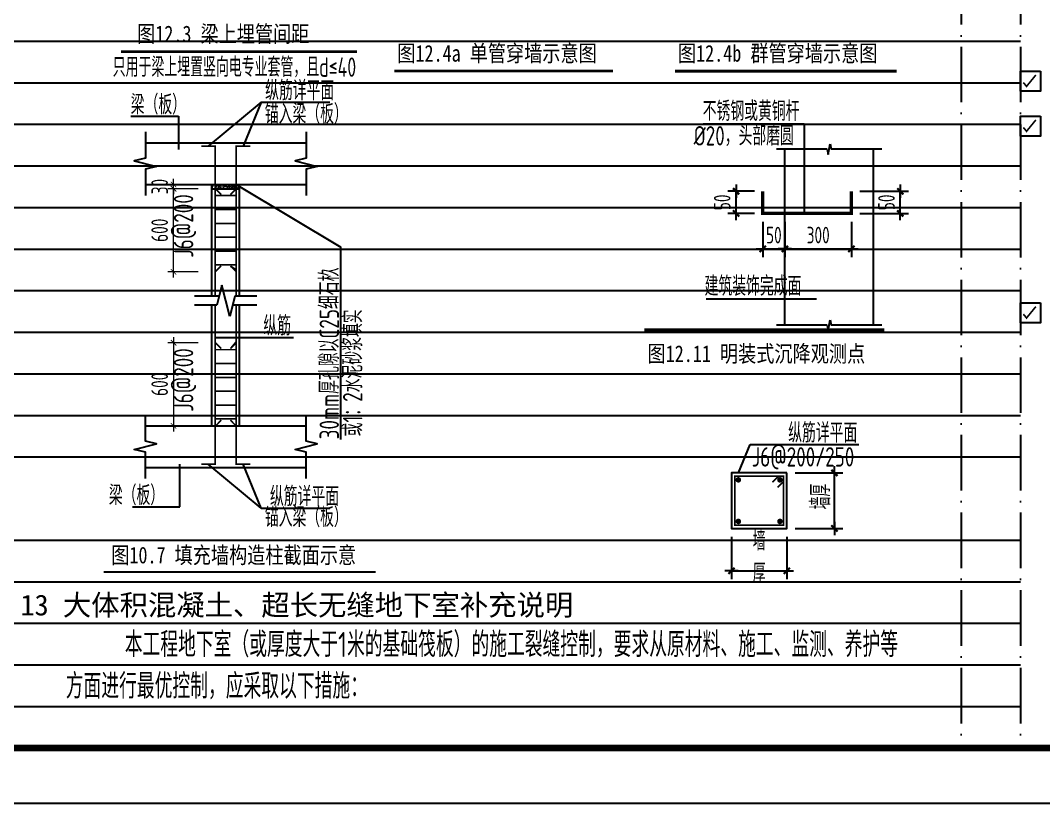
# Model space of a CAD drawing. Extents: x -461650 to 361314, y 245336 to 769729.
# Drawn here: x -287218 to -268765, y 676683 to 690805 of the extents above; entities that cross this region are included whole.
import ezdxf

# ---------------------------------------------------------------- set-up
doc = ezdxf.new("R2010")
doc.units = 0
doc.header["$LTSCALE"] = 1000
doc.linetypes.add('D1', pattern=[14, 10, -2, 0, -2])
doc.layers.get('0').update_dxf_attribs({"linetype": 'CONTINUOUS'})
doc.layers.get('DEFPOINTS').update_dxf_attribs({"linetype": 'CONTINUOUS'})
for name, color, linetype in [('C-SHET-TTLB', 11, 'CONTINUOUS'), ('S-DETL-DIM', 151, 'CONTINUOUS'), ('S-DETL-HATCH', 253, 'CONTINUOUS'), ('S-DETL-LINE1', 2, 'CONTINUOUS'), ('S-DETL-RBAR', 1, 'CONTINUOUS'), ('S-DETL-TEXT', 7, 'CONTINUOUS'), ('SM', 7, 'CONTINUOUS')]:
    doc.layers.add(name, color=color, linetype=linetype)
doc.layers.add('S-1-TEXT', color=7, linetype='CONTINUOUS', lineweight=18)
doc.layers.add('S-1-修改', color=23, linetype='CONTINUOUS', lineweight=18)
doc.styles.add('TS', font='tssdeng.shx', dxfattribs={"width": 0.7, "bigfont": 'tssdchn.shx'})
doc.styles.add('TSSD_DIMENSION', font='Tssdeng.shx', dxfattribs={"width": 0.7, "bigfont": 'tssdchn.shx'})
doc.styles.add('黑体', font='simhei.ttf')
doc.dimstyles.new('DIM25', dxfattribs={"dimtxt": 300, "dimasz": 0.8, "dimexe": 150, "dimexo": 150, "dimgap": 100, "dimtad": 1, "dimdec": 0, "dimlfac": 0.25, "dimrnd": 1, "dimzin": 0, "dimdsep": 46, "dimtxsty": 'TS', "dimblk": '_DIMX', "dimcen": 0, "dimclrd": 256, "dimclre": 256, "dimclrt": 43, "dimadec": 1, "dimazin": 0, "dimtfac": 1, "dimtdec": 0, "dimtix": 1, "dimtmove": 2, "dimatfit": 3, "dimldrblk": 'ARCHTICK', "dimfxl": 0, "dimtolj": 1, "dimtzin": 1, "dimarcsym": 0})
doc.dimstyles.new('TSSD_20_100', dxfattribs={"dimtxt": 300, "dimasz": 100, "dimexe": 100, "dimexo": 250, "dimgap": 100, "dimtad": 1, "dimdec": 0, "dimlfac": 0.2, "dimzin": 0, "dimdsep": 46, "dimtxsty": 'TSSD_DIMENSION', "dimblk": 'ARCHTICK', "dimcen": 0, "dimdle": 100, "dimclrt": 7, "dimadec": 0, "dimazin": 0, "dimtfac": 1, "dimtdec": 0, "dimtix": 1, "dimtmove": 2, "dimatfit": 3, "dimldrblk": 'ARCHTICK', "dimfxl": 0, "dimtolj": 1, "dimtzin": 0, "dimarcsym": 0})

# ---------------------------------------------------------------- blocks, each defined once
blk = doc.blocks.new('_DIMX')
blk.add_line((-150, 0), (150, 0))
at = {"const_width": 50}
blk.add_lwpolyline([(-70, -70), (70, 70)], dxfattribs=at)
blk = doc.blocks.new('*D2130')
at = {"layer": 'DEFPOINTS', "color": 0}
for p in [(-273829.3668458085, 687325.0326312347), (-273429.3668458085, 687325.0326312347), (-273429.3668458085, 686684.725451278)]:
    blk.add_point(p, dxfattribs=at)
at = {"layer": 'S-DETL-DIM', "lineweight": -2}
for p, q in [((-273829.3668458085, 687175.0326312347), (-273829.3668458085, 686534.725451278)), ((-273429.3668458085, 687175.0326312347), (-273429.3668458085, 686534.725451278)), ((-273830.1668458084, 686684.725451278), (-273830.9668458084, 686684.725451278)), ((-273829.3668458085, 686684.725451278), (-273429.3668458085, 686684.725451278)), ((-273428.5668458085, 686684.725451278), (-273427.7668458085, 686684.725451278))]:
    blk.add_line(p, q, dxfattribs=at)
at = {"layer": 'S-DETL-DIM', "lineweight": -2, "xscale": 0.8, "yscale": 0.8, "zscale": 0.8}
blk.add_blockref('_DIMX', (-273829.3668458085, 686684.725451278), dxfattribs=at)
at = {"layer": 'S-DETL-DIM', "lineweight": -2, "xscale": 0.8, "yscale": 0.8, "zscale": 0.8, "rotation": 180}
blk.add_blockref('_DIMX', (-273429.3668458085, 686684.725451278), dxfattribs=at)
at = {"layer": 'S-DETL-DIM', "color": 43, "insert": (-273629.3668458085, 686934.725451278), "char_height": 300, "attachment_point": 5, "style": 'TS'}
blk.add_mtext('\\A1;50', dxfattribs=at)
blk = doc.blocks.new('_ArchTick')
at = {"color": 0, "linetype": 'ByBlock', "const_width": 0.15}
blk.add_lwpolyline([(-0.5, -0.5), (0.5, 0.5)], dxfattribs=at)
blk = doc.blocks.new('*D2131')
at = {"layer": 'DEFPOINTS', "color": 0}
for p in [(-273429.3668458085, 687325.0326312347), (-272229.3668458085, 687325.0326312347), (-272229.3668458085, 686684.725451278)]:
    blk.add_point(p, dxfattribs=at)
at = {"layer": 'S-DETL-DIM', "lineweight": -2}
for p, q in [((-273429.3668458085, 687175.0326312347), (-273429.3668458085, 686534.725451278)), ((-272229.3668458085, 687175.0326312347), (-272229.3668458085, 686534.725451278)), ((-273428.5668458085, 686684.725451278), (-272230.1668458084, 686684.725451278))]:
    blk.add_line(p, q, dxfattribs=at)
at = {"layer": 'S-DETL-DIM', "lineweight": -2, "xscale": 0.8, "yscale": 0.8, "zscale": 0.8, "rotation": 180}
blk.add_blockref('_DIMX', (-273429.3668458085, 686684.725451278), dxfattribs=at)
at = {"layer": 'S-DETL-DIM', "lineweight": -2, "xscale": 0.8, "yscale": 0.8, "zscale": 0.8}
blk.add_blockref('_DIMX', (-272229.3668458085, 686684.725451278), dxfattribs=at)
at = {"layer": 'S-DETL-DIM', "color": 43, "insert": (-272829.3668458085, 686934.725451278), "char_height": 300, "attachment_point": 5, "style": 'TS'}
blk.add_mtext('\\A1;300', dxfattribs=at)
blk = doc.blocks.new('*D2132')
at = {"layer": 'DEFPOINTS', "color": 0}
for p in [(-274310.2036607065, 687725.0326312347), (-273829.3668458085, 687725.0326312347), (-273829.3668458085, 687325.0326312347)]:
    blk.add_point(p, dxfattribs=at)
at = {"layer": 'S-DETL-DIM', "lineweight": -2}
for p, q in [((-273979.3668458085, 687725.0326312347), (-274460.2036607065, 687725.0326312347)), ((-274310.2036607065, 687725.8326312348), (-274310.2036607065, 687726.6326312347)), ((-274310.2036607065, 687325.0326312347), (-274310.2036607065, 687725.0326312347)), ((-273979.3668458085, 687325.0326312347), (-274460.2036607065, 687325.0326312347)), ((-274310.2036607065, 687324.2326312347), (-274310.2036607065, 687323.4326312348))]:
    blk.add_line(p, q, dxfattribs=at)
at = {"layer": 'S-DETL-DIM', "lineweight": -2, "xscale": 0.8, "yscale": 0.8, "zscale": 0.8}
for p, rotation in [((-274310.2036607065, 687725.0326312347), 270), ((-274310.2036607065, 687325.0326312347), 90)]:
    blk.add_blockref('_DIMX', p, dxfattribs=dict(at, rotation=rotation))
at = {"layer": 'S-DETL-DIM', "color": 43, "insert": (-274560.2036607066, 687525.0326312346), "char_height": 300, "attachment_point": 5, "rotation": 90, "style": 'TS'}
blk.add_mtext('\\A1;50', dxfattribs=at)
blk = doc.blocks.new('*D2133')
at = {"layer": 'DEFPOINTS', "color": 0}
for p in [(-272229.3668458085, 687725.0326312347), (-271347.6237139828, 687725.0326312347), (-272229.3668458085, 687325.0326312347)]:
    blk.add_point(p, dxfattribs=at)
at = {"layer": 'S-DETL-DIM', "lineweight": -2}
for p, q in [((-272079.3668458085, 687725.0326312347), (-271197.6237139828, 687725.0326312347)), ((-271347.6237139828, 687725.8326312348), (-271347.6237139828, 687726.6326312347)), ((-271347.6237139828, 687325.0326312347), (-271347.6237139828, 687725.0326312347)), ((-272079.3668458085, 687325.0326312347), (-271197.6237139828, 687325.0326312347)), ((-271347.6237139828, 687324.2326312347), (-271347.6237139828, 687323.4326312348))]:
    blk.add_line(p, q, dxfattribs=at)
at = {"layer": 'S-DETL-DIM', "lineweight": -2, "xscale": 0.8, "yscale": 0.8, "zscale": 0.8}
for p, rotation in [((-271347.6237139828, 687725.0326312347), 270), ((-271347.6237139828, 687325.0326312347), 90)]:
    blk.add_blockref('_DIMX', p, dxfattribs=dict(at, rotation=rotation))
at = {"layer": 'S-DETL-DIM', "color": 43, "insert": (-271597.6237139829, 687525.0326312346), "char_height": 300, "attachment_point": 5, "rotation": 90, "style": 'TS'}
blk.add_mtext('\\A1;50', dxfattribs=at)
blk = doc.blocks.new('*D128')
at = {"layer": 'DEFPOINTS', "color": 0}
for p in [(-284821.8170300149, 554761.7847492115), (-285514.8249420882, 553261.7847492115), (-284821.8170300149, 553261.7847492115)]:
    blk.add_point(p, dxfattribs=at)
at = {"layer": 'S-DETL-DIM', "color": 0, "lineweight": -2}
for p, q in [((-285071.8170300149, 554761.7847492115), (-285614.8249420882, 554761.7847492115)), ((-285514.8249420882, 554861.7847492115), (-285514.8249420882, 553161.7847492115)), ((-285071.8170300149, 553261.7847492115), (-285614.8249420882, 553261.7847492115))]:
    blk.add_line(p, q, dxfattribs=at)
at = {"layer": 'S-DETL-DIM', "color": 0, "lineweight": -2, "xscale": 100, "yscale": 100, "zscale": 100}
for p, rotation in [((-285514.8249420882, 554761.7847492115), 90), ((-285514.8249420882, 553261.7847492115), 270)]:
    blk.add_blockref('_ArchTick', p, dxfattribs=dict(at, rotation=rotation))
at = {"layer": 'S-DETL-DIM', "color": 7, "insert": (-285764.8249420883, 554011.7847492114), "char_height": 300, "attachment_point": 5, "rotation": 90, "style": 'TSSD_DIMENSION'}
blk.add_mtext('\\A1;600', dxfattribs=at)
blk = doc.blocks.new('*D129')
at = {"layer": 'DEFPOINTS', "color": 0}
for p in [(-285514.8249420882, 557539.978122134), (-284821.8170300149, 557539.978122134), (-284821.8170300149, 556039.978122134)]:
    blk.add_point(p, dxfattribs=at)
at = {"layer": 'S-DETL-DIM', "color": 0, "lineweight": -2}
for p, q in [((-285071.8170300149, 557539.978122134), (-285614.8249420882, 557539.978122134)), ((-285514.8249420882, 555939.978122134), (-285514.8249420882, 557639.978122134)), ((-285071.8170300149, 556039.978122134), (-285614.8249420882, 556039.978122134))]:
    blk.add_line(p, q, dxfattribs=at)
at = {"layer": 'S-DETL-DIM', "color": 0, "lineweight": -2, "xscale": 100, "yscale": 100, "zscale": 100}
for p, rotation in [((-285514.8249420882, 557539.978122134), 90), ((-285514.8249420882, 556039.978122134), 270)]:
    blk.add_blockref('_ArchTick', p, dxfattribs=dict(at, rotation=rotation))
at = {"layer": 'S-DETL-DIM', "color": 7, "insert": (-285764.8249420883, 556789.9781221339), "char_height": 300, "attachment_point": 5, "rotation": 90, "style": 'TSSD_DIMENSION'}
blk.add_mtext('\\A1;600', dxfattribs=at)
blk = doc.blocks.new('*D130')
at = {"layer": 'DEFPOINTS', "color": 0}
for p in [(-285514.8249420882, 557614.978122134), (-284821.8170300112, 557614.978122134), (-284821.8170300149, 557539.978122134)]:
    blk.add_point(p, dxfattribs=at)
at = {"layer": 'S-DETL-DIM', "color": 0, "lineweight": -2}
for p, q in [((-285514.8249420882, 557614.978122134), (-285514.8249420882, 557714.978122134)), ((-285071.8170300112, 557614.978122134), (-285614.8249420882, 557614.978122134)), ((-285071.8170300149, 557539.978122134), (-285614.8249420882, 557539.978122134)), ((-285514.8249420882, 557539.978122134), (-285514.8249420882, 557614.978122134)), ((-285514.8249420882, 557539.978122134), (-285514.8249420882, 557439.978122134))]:
    blk.add_line(p, q, dxfattribs=at)
at = {"layer": 'S-DETL-DIM', "color": 0, "lineweight": -2, "xscale": 100, "yscale": 100, "zscale": 100}
for p, rotation in [((-285514.8249420882, 557614.978122134), 270), ((-285514.8249420882, 557539.978122134), 90)]:
    blk.add_blockref('_ArchTick', p, dxfattribs=dict(at, rotation=rotation))
at = {"layer": 'S-DETL-DIM', "color": 7, "insert": (-285764.8249420883, 557577.4781221339), "char_height": 300, "attachment_point": 5, "rotation": 90, "style": 'TSSD_DIMENSION'}
blk.add_mtext('\\A1;30', dxfattribs=at)
blk = doc.blocks.new('111')
at = {"layer": 'S-DETL-HATCH'}
h = blk.add_hatch(dxfattribs=at)
h.set_pattern_fill('AR-CONC', color=0, scale=10, style=0)
h.set_pattern_definition([(49.99999999999999, (-5077577.102326796, 989050.2325243407), (71.72601826007535, -6.275213498259511), [7.5, -82.5]), (355, (-5077577.102326796, 989050.2325243407), (-13.8751333613, 75.21921337000119), [6, -66]), (100.4514, (-5077571.125158797, 989049.7095903407), (57.85093817140216, 68.94395420609536), [6.374018999999859, -70.11421119999774]), (46.18420000000002, (-5077577.102326796, 989070.2325243407), (106.7241048625644, -16.55190143290181), [11.24999999999988, -123.749999999999]), (96.63559999999998, (-5077568.208652296, 989068.8531936409), (93.46627055487033, 97.41178709004417), [9.561028799999715, -105.1712999999977]), (351.1842, (-5077577.102326796, 989070.2325243407), (93.46619451336272, 97.41186009253246), [9, -99]), (21, (-5077567.102326796, 989065.2325243407), (59.69070521184616, -40.26188906653388), [7.5, -82.5]), (326.0000000000001, (-5077567.102326796, 989065.2325243407), (24.33153319215817, 72.5150045046853), [6, -66]), (71.4514, (-5077562.128103497, 989061.8773637407), (84.02226285814899, 32.25304967099524), [6.374019000000001, -70.1142112]), (37.50000000000001, (-5077577.102326796, 989050.2325243407), (1.215985531729067, 33.28938538313115), [0, -65.19999999999999, 0, -67, 0, -66.25]), (7.499999999999999, (-5077577.102326796, 989050.2325243407), (26.30695374421486, 39.44117118823603), [0, -38.2, 0, -63.7, 0, -25.25]), (327.5, (-5077599.402326797, 989050.2325243407), (53.38224361724091, -2.25548717343798), [0, -25, 0, -78, 0, -103.5]), (317.5, (-5077609.402326797, 989050.2325243407), (58.31861693423862, 10.01049823323176), [0, -32.5, 0, -51.8, 0, -73.5])])
h.paths.add_polyline_path([(-284381.8170300149, 557614.978122134), (-284761.8170300149, 557614.9781221335), (-284761.8170300149, 557539.978122134), (-284381.8170300149, 557539.978122134)])
h.paths.add_polyline_path([(-284761.8170300149, 557614.978122134), (-284821.8170300149, 557614.978122134), (-284821.8170300149, 557539.9781221335), (-284761.8170300149, 557539.978122134)])
h.paths.add_polyline_path([(-284321.8170300149, 557614.978122134), (-284381.8170300149, 557614.978122134), (-284381.8170300187, 557539.978122134), (-284321.8170300149, 557539.978122134)])
at = {"layer": 'S-DETL-DIM'}
for p, q in [((-284642.5266673849, 555802.3344215753), (-284733.9459421248, 555436.6573226147)), ((-284501.107392645, 555236.6573226138), (-284642.5266673849, 555802.3344215753)), ((-284692.5266673849, 555602.3344215753), (-285134.3170300149, 555602.3344215744)), ((-284409.6881179051, 555602.3344215753), (-284501.107392645, 555236.6573226156)), ((-284009.3170300149, 555602.3344215753), (-284409.6881179051, 555602.3344215753)), ((-284733.9459421248, 555436.6573226147), (-285134.3170300149, 555436.6573226138)), ((-284009.3170300149, 555436.6573226165), (-284451.107392645, 555436.6573226156))]:
    blk.add_line(p, q, dxfattribs=at)
for points in [[(-286021.8170300149, 558564.978122134), (-286021.8170300149, 558089.978122134), (-286221.8170300149, 558039.978122134), (-285821.8170300149, 557939.978122134), (-286021.8170300149, 557889.978122134), (-286021.8170300149, 557414.978122134)], [(-283121.8170300149, 558564.978122134), (-283121.8170300149, 558089.978122134), (-283321.8170300149, 558039.978122134), (-282921.8170300149, 557939.978122134), (-283121.8170300149, 557889.978122134), (-283121.8170300149, 557414.978122134)], [(-286021.8170300149, 552311.7847492115), (-286021.8170300149, 552786.7847492115), (-286221.8170300149, 552836.7847492115), (-285821.8170300149, 552936.7847492115), (-286021.8170300149, 552986.7847492115), (-286021.8170300149, 553461.7847492115)], [(-283121.8170300149, 552311.7847492115), (-283121.8170300149, 552786.7847492115), (-283321.8170300149, 552836.7847492115), (-282921.8170300149, 552936.7847492115), (-283121.8170300149, 552986.7847492115), (-283121.8170300149, 553461.7847492115)]]:
    blk.add_lwpolyline(points, dxfattribs=at)
at = {"layer": 'S-DETL-LINE1'}
for p, q in [((-286021.8170300149, 558364.978122134), (-283121.8170300149, 558364.978122134)), ((-286021.8170300149, 557614.978122134), (-284821.8170300149, 557614.978122134)), ((-284321.8170300149, 557614.978122134), (-283121.8170300149, 557614.978122134)), ((-286021.8170300149, 553261.7847492115), (-283121.8170300149, 553261.7847492115)), ((-286021.8170300149, 552511.7847492115), (-283121.8170300149, 552511.7847492115))]:
    blk.add_line(p, q, dxfattribs=at)
at = {"layer": 'S-DETL-LINE1', "linetype": 'ByBlock'}
for p, q in [((-284821.8170300149, 555602.3344215748), (-284821.8170300149, 557614.978122134)), ((-284821.8170300149, 557614.978122134), (-284321.8170300149, 557614.978122134)), ((-284821.8170300149, 557539.978122134), (-284321.8170300149, 557539.978122134)), ((-284321.8170300149, 555602.3344215753), (-284321.8170300149, 557614.978122134)), ((-284821.8170300149, 553261.7847492115), (-284821.8170300149, 555436.6573226142)), ((-284321.8170300149, 553261.7847492115), (-284321.8170300149, 555436.6573226156))]:
    blk.add_line(p, q, dxfattribs=at)
at = {"layer": 'S-DETL-RBAR'}
for points, const_width in [([(-285011.8170300149, 558304.978122134), (-284761.8170300149, 558304.978122134), (-284761.8170300149, 556039.978122134), (-284655.751012838, 556146.0441393119)], 30), ([(-284487.8830471956, 556146.0441393119), (-284381.8170300187, 556039.978122134), (-284381.8170300149, 558304.978122134), (-284131.8170300149, 558304.978122134)], 30), ([(-284761.8170300149, 555602.3344215748), (-284761.8170300149, 557539.9781221298), (-284655.751012838, 557433.9121049519)], 30), ([(-284381.8170300149, 555602.3344215753), (-284381.8170300149, 557539.9781221298), (-284487.8830471919, 557433.9121049519)], 29.99999999999999), ([(-284761.8170300112, 557414.9781221312), (-284381.8170300149, 557414.9781221312)], 29.99999999999999), ([(-284761.8170300112, 557164.9781221312), (-284381.8170300149, 557164.9781221312)], 29.99999999999999), ([(-284761.8170300112, 556914.9781221312), (-284381.8170300149, 556914.9781221312)], 29.99999999999999), ([(-284761.8170300112, 556664.9781221312), (-284381.8170300149, 556664.9781221312)], 29.99999999999999), ([(-284761.8170300112, 556414.9781221312), (-284381.8170300149, 556414.9781221312)], 29.99999999999999), ([(-284761.8170300112, 556164.9781221312), (-284381.8170300149, 556164.9781221312)], 29.99999999999999), ([(-284655.7510128343, 553367.8507663852), (-284761.8170300112, 553261.7847492073), (-284761.8170300149, 555436.6573226147)], 30), ([(-284487.8830471956, 553367.8507663852), (-284381.8170300187, 553261.7847492073), (-284381.8170300149, 555436.6573226156)], 29.99999999999999), ([(-285011.8170300149, 552571.7847492115), (-284761.8170300149, 552571.7847492115), (-284761.8170300149, 554761.7847492115), (-284655.751012838, 554655.7187320336)], 30), ([(-284487.8830471956, 554655.7187320336), (-284381.8170300187, 554761.7847492115), (-284381.8170300149, 552571.7847492115), (-284131.8170300149, 552571.7847492115)], 30), ([(-284761.8170300112, 554636.7847492073), (-284381.8170300187, 554636.7847492073)], 29.99999999999999), ([(-284761.8170300112, 554386.7847492073), (-284381.8170300187, 554386.7847492073)], 29.99999999999999), ([(-284761.8170300112, 554136.7847492073), (-284381.8170300187, 554136.7847492073)], 29.99999999999999), ([(-284761.8170300112, 553886.7847492073), (-284381.8170300187, 553886.7847492073)], 29.99999999999999), ([(-284761.8170300112, 553636.7847492073), (-284381.8170300187, 553636.7847492073)], 29.99999999999999), ([(-284761.8170300112, 553386.7847492073), (-284381.8170300187, 553386.7847492073)], 29.99999999999999)]:
    blk.add_lwpolyline(points, dxfattribs=dict(at, const_width=const_width))
at = {"layer": 'S-DETL-TEXT', "color": 0}
for p, q in [((-283931.3852914148, 559101.2571702457), (-284886.8170300149, 558304.978122134)), ((-283931.3852914148, 559101.2571702457), (-284256.8170300149, 558304.978122134)), ((-283931.3852914148, 559101.2571702457), (-282695.7252418981, 559101.2571702457)), ((-286283.5939686098, 558846.3703049205), (-285427.6668890328, 558846.3703049205)), ((-285427.6668890328, 558846.3703049205), (-285427.6668890328, 558244.136685834))]:
    blk.add_line(p, q, dxfattribs=at)
at = {"layer": 'S-DETL-TEXT'}
for p, q in [((-284321.8170300149, 557577.478122134), (-282496.4285004898, 556482.4438556919)), ((-282496.4285004903, 553016.7427315831), (-282496.4285004898, 556482.4438556919)), ((-284761.8170300112, 554858.8425436241), (-283350.6914227852, 554858.8425436246)), ((-285399.9534828463, 551800.9561594797), (-285399.9534828463, 552569.7097169741)), ((-283931.3852914148, 551780.6242346505), (-284886.8170300149, 552571.7847492115)), ((-283931.3852914148, 551780.6242346505), (-284256.8170300149, 552571.7847492115)), ((-286255.8805624233, 551800.9561594797), (-285399.9534828463, 551800.9561594797)), ((-283931.3852914148, 551780.6242346505), (-282695.7252418981, 551780.624234651))]:
    blk.add_line(p, q, dxfattribs=at)
at = {"layer": 'S-DETL-TEXT', "color": 0, "const_width": 40}
blk.add_lwpolyline([(-286775.5830807583, 550627.6528337419), (-281867.7597083761, 550627.6528337419)], dxfattribs=at)
at = {"layer": 'S-DETL-TEXT'}
for s, height, style, width, p in [(' 纵筋详平面', 350, 'TS', 0.75, (-284022.0641946327, 559135.316915082)), ('梁（板）', 350, 'TS', 0.75, (-286286.7066362747, 558880.4300497568)), ('锚入梁（板）', 350, 'TS', 0.75, (-283867.9755486497, 558710.4842908715)), (' 纵筋', 350, 'TS', 0.75, (-284053.7330713496, 554892.9022884609)), ('梁（板）', 350, 'TS', 0.75, (-286681.1648190501, 551835.015904316)), (' 纵筋详平面', 350, 'TS', 0.75, (-283935.1411718456, 551814.6839794873)), ('锚入梁（板）', 350, 'TS', 0.75, (-283867.9755486497, 551439.3398935844)), ('图10.7 填充墙构造柱截面示意', 300, '黑体', 0.8, (-286638.0479329568, 550782.7029027932))]:
    blk.add_text(s, height=height, dxfattribs=dict(at, style=style, width=width)).set_placement(p)
at = {"layer": 'S-DETL-TEXT', "style": 'TS', "width": 0.75}
for s, p in [('J6@200', (-285158.0651310296, 556295.7027842926)), ('30mm厚孔隙以C25细石杦', (-282530.488245327, 553019.9965424908)), ('或1：2水泥砂浆填实', (-282108.3309792909, 553071.8632066466)), ('J6@200', (-285158.0651310296, 553517.5094113701))]:
    blk.add_text(s, height=350, rotation=90, dxfattribs=at).set_placement(p)
at = {"layer": 'S-DETL-DIM'}
for base, p1, p2, angle, text, picture, middle in [((-285514.8249420882, 557614.978122134), (-284821.8170300149, 557539.978122134), (-284821.8170300112, 557614.978122134), 270, '30', '*D130', (-285764.8249420883, 557577.4781221339)), ((-285514.8249420882, 557539.978122134), (-284821.8170300149, 556039.978122134), (-284821.8170300149, 557539.978122134), 270, '600', '*D129', (-285764.8249420883, 556789.9781221339)), ((-285514.8249420882, 553261.7847492115), (-284821.8170300149, 554761.7847492115), (-284821.8170300149, 553261.7847492115), 90, '600', '*D128', (-285764.8249420883, 554011.7847492114))]:
    dim = blk.add_linear_dim(base=base, p1=p1, p2=p2, angle=angle, text=text, dimstyle='TSSD_20_100', dxfattribs=at)
    dim.commit()
    dim.dimension.update_dxf_attribs({"geometry": picture, "text_midpoint": middle})

msp = doc.modelspace()

# ---------------------------------------------------------------- linework, layer by layer
at = {"color": 6, "const_width": 30}
for points in [[(-268903.7877816362, 689821.1773886117), (-269071.3393329358, 689616.5432605179), (-269128.8600797834, 689686.7945222172)], [(-268903.7877816362, 689010.6424402089), (-269071.3393329358, 688806.0083121151), (-269128.8600797834, 688876.2595738145)], [(-268903.7877816362, 685644.4609621256), (-269071.3393329358, 685439.8268340317), (-269128.8600797834, 685510.0780957311)]]:
    msp.add_lwpolyline(points, dxfattribs=at)
at = {"layer": 'C-SHET-TTLB'}
msp.add_lwpolyline([(-239478.0801436967, 736083.3986973339), (-239478.0801436967, 676683.3986973339), (-344578.0801436966, 676683.3986973339), (-344578.0801436966, 736083.3986973339)], close=True, dxfattribs=at)
at = {"layer": 'C-SHET-TTLB', "const_width": 120}
msp.add_lwpolyline([(-342738.0801436966, 735083.3986973339), (-240478.0801436967, 735083.3986973339), (-240478.0801436967, 677683.3986973339), (-342738.0801436966, 677683.3986973339)], close=True, dxfattribs=at)
at = {"layer": 'DEFPOINTS', "color": 252, "linetype": 'D1', "ltscale": 0.1}
for p, q in [((-270250.0801436971, 730933.3986973339), (-270250.0801436971, 677683.3986973339)), ((-269178.0801436966, 730933.3986973339), (-269178.0801436971, 677683.3986973339))]:
    msp.add_line(p, q, dxfattribs=at)
at = {"layer": 'DEFPOINTS', "color": 252}
for p, q in [((-342738.0801436966, 690433.3986973339), (-269178.080143697, 690433.3986973339)), ((-342738.0801436966, 689683.3986973339), (-269178.080143697, 689683.3986973339)), ((-342738.0801436966, 688933.3986973339), (-269178.080143697, 688933.3986973339)), ((-342738.0801436966, 688183.3986973339), (-269178.080143697, 688183.3986973339)), ((-342738.0801436966, 687433.3986973339), (-269178.080143697, 687433.3986973339)), ((-342738.0801436966, 686683.3986973339), (-269178.080143697, 686683.3986973339)), ((-342738.0801436966, 685933.3986973339), (-269178.080143697, 685933.3986973338)), ((-342738.0801436966, 685183.3986973339), (-269178.080143697, 685183.3986973338)), ((-342738.0801436966, 684433.3986973339), (-269178.080143697, 684433.3986973338)), ((-342738.0801436966, 683683.3986973339), (-269178.080143697, 683683.3986973338)), ((-342738.0801436966, 682933.3986973339), (-269178.080143697, 682933.3986973339)), ((-342738.0801436966, 681433.3986973339), (-269178.0801436971, 681433.3986973339)), ((-342738.0801436966, 680683.3986973339), (-269178.0801436971, 680683.3986973339)), ((-342738.0801436966, 679933.3986973339), (-269178.0801436971, 679933.3986973339)), ((-342738.0801436966, 679183.3986973339), (-269178.0801436971, 679183.3986973339)), ((-342738.0801436966, 678433.3986973339), (-269178.0801436971, 678433.3986973339))]:
    msp.add_line(p, q, dxfattribs=at)
at = {"layer": 'S-DETL-DIM'}
for p, q in [((-272646.2838715124, 688389.2760732337), (-272612.4498205208, 688577.9080448947)), ((-272612.4498205208, 688577.9080448947), (-272594.777551333, 688483.5920590651)), ((-272666.7734843655, 688483.5920590642), (-273579.3668460171, 688483.5920590642)), ((-272666.7734843655, 688483.5920590642), (-272646.2838715124, 688389.2760732337)), ((-271679.3668460171, 688483.5920590642), (-272594.777551333, 688483.5920590642)), ((-272646.283871097, 685216.3641145756), (-272612.4498201045, 685404.9960862366)), ((-272612.4498201045, 685404.9960862366), (-272594.7775509167, 685310.680100407)), ((-272666.7734839502, 685310.680100406), (-273579.3668456008, 685310.680100406)), ((-272666.7734839502, 685310.6801004065), (-272646.283871097, 685216.3641145756)), ((-271679.3668456008, 685310.680100406), (-272594.7775509167, 685310.680100406)), ((-273244.197037681, 682645.7128164722), (-272386.4175539045, 682645.7128164722)), ((-272536.4175539045, 681646.512816472), (-272536.4175539045, 682644.9128164724)), ((-274394.197037681, 681495.7128164722), (-274394.197037681, 680729.3589249314)), ((-273394.1970376773, 681495.7128164722), (-273394.1970376773, 680729.3589249314)), ((-273244.1970376773, 681645.7128164722), (-272386.4175539045, 681645.7128164722)), ((-274393.3970376807, 680879.3589249314), (-273394.9970376771, 680879.3589249314))]:
    msp.add_line(p, q, dxfattribs=at)
at = {"layer": 'S-DETL-LINE1'}
for p, q in [((-273429.3668456008, 685310.680100406), (-273429.3668460171, 688483.5920590642)), ((-271829.3668456008, 685310.680100406), (-271829.3668474746, 688483.5920590642))]:
    msp.add_line(p, q, dxfattribs=at)
msp.add_lwpolyline([(-273394.197037681, 682645.7128164722), (-274394.197037681, 682645.7128164722), (-274394.197037681, 681645.7128164722), (-273394.197037681, 681645.7128164722)], close=True, dxfattribs=at)
at = {"layer": 'S-DETL-RBAR', "color": 1, "const_width": 60}
msp.add_lwpolyline([(-273829.3668458085, 687725.0326312347), (-273829.3668458085, 687325.0326312347), (-272229.3668458085, 687325.0326312347), (-272229.3668458085, 687725.0326312347)], dxfattribs=at)
at = {"layer": 'S-DETL-RBAR', "const_width": 30}
msp.add_lwpolyline([(-273563.572314593, 682384.4136580038), (-273454.197037681, 682493.7889349177), (-273454.197037681, 682585.7128164722), (-274334.197037681, 682585.7128164722), (-274334.197037681, 681705.7128164722), (-273454.197037681, 681705.7128164722), (-273454.197037681, 682585.7128164722), (-273546.1209192341, 682585.7128164722), (-273655.4961961498, 682476.3375395583)], dxfattribs=at)
at = {"layer": 'S-DETL-RBAR', "const_width": 50}
for points in [[(-274294.197037681, 682520.7128164722, 1), (-274244.197037681, 682520.7128164722, 1)], [(-273544.197037681, 682520.7128164722, 1), (-273494.197037681, 682520.7128164722, 1)], [(-274294.197037681, 681770.7128164722, 1), (-274244.197037681, 681770.7128164722, 1)], [(-273544.197037681, 681770.7128164722, 1), (-273494.197037681, 681770.7128164722, 1)]]:
    msp.add_lwpolyline(points, format="xyb", close=True, dxfattribs=at)
at = {"layer": 'S-DETL-TEXT'}
for p, q in [((-273083.1632908578, 688933.3986973339), (-274904.665022572, 688933.3986973339)), ((-273083.1632908578, 688933.3986973339), (-273083.1632908578, 687325.0326312347)), ((-272861.7426702017, 685778.2746451017), (-274848.0882405629, 685778.2746451017))]:
    msp.add_line(p, q, dxfattribs=at)
at = {"layer": 'S-DETL-TEXT', "color": 0}
for p, q in [((-274268.0118535426, 682645.7128164722), (-274055.8332363353, 683159.5945781679)), ((-274055.8332363353, 683159.5945781679), (-272093.6796511547, 683159.5945781679))]:
    msp.add_line(p, q, dxfattribs=at)
at = {"layer": 'S-DETL-TEXT', "const_width": 50}
for points in [[(-285402.4026653506, 690241.5861244742), (-281146.894246635, 690241.5861244742)], [(-280475.0945688961, 689891.893072628), (-276527.5755952569, 689891.893072628)], [(-275412.995490992, 689891.330460107), (-271412.0967286774, 689891.330460107)], [(-275962.7428237773, 685225.2210199251), (-271635.6430600299, 685225.2210199251)]]:
    msp.add_lwpolyline(points, dxfattribs=at)
at = {"layer": 'SM', "color": 6}
for points in [[(-268817.0919027915, 689889.4372909884), (-268817.0919027915, 689529.4523431472), (-269178.0802260134, 689529.4524143019), (-269178.0801791753, 689889.4372909884), (-268817.0919027915, 689889.4372909884)], [(-268817.0919027915, 689078.9023425856), (-268817.0919027915, 688718.9173947445), (-269178.0802260134, 688718.9174658991), (-269178.0801791753, 689078.9023425856), (-268817.0919027915, 689078.9023425856)], [(-268817.0919027915, 685712.7208645022), (-268817.0919027915, 685352.7359166611), (-269178.0802260134, 685352.7359878158), (-269178.0801791753, 685712.7208645022), (-268817.0919027915, 685712.7208645022)]]:
    msp.add_lwpolyline(points, dxfattribs=at)

# ---------------------------------------------------------------- block references
at = {"layer": 'S-1-TEXT'}
msp.add_blockref('111', (1057.405123757664, 130231.58694627), dxfattribs=at)
at = {"layer": 'S-DETL-DIM', "xscale": 0.8000000000465661, "yscale": 0.8000000000465661}
for p, zscale, rotation in [((-272536.4175539045, 682645.7128164722), 0.7999999999883585, 90), ((-272536.4175539045, 681645.7128164722), 0.7999999999883585, 270), ((-274394.197037681, 680879.3589249314), 0.7999999999992724, 180)]:
    msp.add_blockref('_DIMX', p, dxfattribs=dict(at, zscale=zscale, rotation=rotation))
at = {"layer": 'S-DETL-DIM', "xscale": 0.8000000000465661, "yscale": 0.8000000000465661, "zscale": 0.7999999999992724}
msp.add_blockref('_DIMX', (-273394.1970376773, 680879.3589249314), dxfattribs=at)

# ---------------------------------------------------------------- texts
at = {"layer": 'S-1-修改', "color": 0, "style": '黑体'}
msp.add_text('13 大体积混凝土、超长无缝地下室补充说明', height=375, dxfattribs=at).set_placement((-287219.1383043104, 680075.8282012222))
at = {"layer": 'S-1-修改', "color": 0, "style": 'TS', "width": 0.75}
for s, p in [('           本工程地下室（或厚度大于1米的基础筏板）的施工裂缝控制，要求从原材料、施工、监测、养护等', (-287590.3526614588, 679325.8282012232)), ('方面进行最优控制，应采取以下措施：', (-286400.6533882883, 678575.8282012227))]:
    msp.add_text(s, height=450, dxfattribs=at).set_placement(p)
at = {"layer": 'S-DETL-TEXT'}
for s, height, style, width, p in [('图12.3 梁上埋管间距', 300, '黑体', 0.8, (-285114.4125656979, 690412.7552521918)), ('图12.4a 单管穿墙示意图', 300, '黑体', 0.8, (-280421.2678823043, 690063.0622003456)), ('图12.4b 群管穿墙示意图', 300, '黑体', 0.8, (-275359.1688044001, 690062.4995878246)), ('只用于梁上埋置竖向电专业套管，且d≤40', 350, 'TS', 0.7, (-285553.8925853493, 689788.4430982769)), ('不锈钢或黄铜杆', 350, 'TS', 0.75, (-274912.356688512, 688994.5701297815)), ('%%C20，头部磨圆', 350, 'TS', 0.75, (-275074.3473586882, 688550.0629635495)), ('建筑装饰完成面', 350, 'TS', 0.75, (-274878.1552426387, 685839.4460775494)), ('图12.11 明装式沉降观测点', 300, '黑体', 0.8, (-275907.644783162, 684646.3901476427)), (' 纵筋详平面', 350, 'TS', 0.75, (-273529.6549212085, 683193.6543230042)), ('J6@200/250', 350, 'TS', 0.75, (-274027.3324846621, 682759.9533644449))]:
    msp.add_text(s, height=height, dxfattribs=dict(at, style=style, width=width)).set_placement(p)
at = {"layer": 'S-DETL-TEXT', "insert": (-272786.4175539045, 682145.7128164722), "char_height": 350, "attachment_point": 5, "rotation": 90, "style": 'TS'}
msp.add_mtext('\\A1; 墙厚', dxfattribs=at)
at = {"layer": 'S-DETL-TEXT', "insert": (-273894.1970376791, 681129.3589249314), "char_height": 350, "width": 2, "attachment_point": 5, "style": 'TS'}
msp.add_mtext('\\A1;墙厚', dxfattribs=at)

# ---------------------------------------------------------------- dimensions: what is measured, and where the dimension line sits
at = {"layer": 'S-DETL-DIM'}
for base, p1, p2, picture, middle in [((-274310.2036607065, 687725.0326312347), (-273829.3668458085, 687325.0326312347), (-273829.3668458085, 687725.0326312347), '*D2132', (-274560.2036607066, 687525.0326312346)), ((-271347.6237139828, 687725.0326312347), (-272229.3668458085, 687325.0326312347), (-272229.3668458085, 687725.0326312347), '*D2133', (-271597.6237139829, 687525.0326312346))]:
    dim = msp.add_linear_dim(base=base, p1=p1, p2=p2, angle=90, text='50', dimstyle='DIM25', dxfattribs=at)
    dim.commit()
    dim.dimension.update_dxf_attribs({"geometry": picture, "text_midpoint": middle})
dim = msp.add_linear_dim(base=(-273429.3668458085, 686684.725451278), p1=(-273829.3668458085, 687325.0326312347), p2=(-273429.3668458085, 687325.0326312347), text='50', dimstyle='DIM25', dxfattribs=at)
dim.commit()
dim.dimension.update_dxf_attribs({"geometry": '*D2130', "text_midpoint": (-273629.3668458085, 686934.725451278)})
dim = msp.add_linear_dim(base=(-272229.3668458085, 686684.725451278), p1=(-273429.3668458085, 687325.0326312347), p2=(-272229.3668458085, 687325.0326312347), dimstyle='DIM25', dxfattribs=at)
dim.commit()
dim.dimension.update_dxf_attribs({"geometry": '*D2131', "text_midpoint": (-272829.3668458085, 686934.725451278)})

doc.saveas('drawing.dxf')
